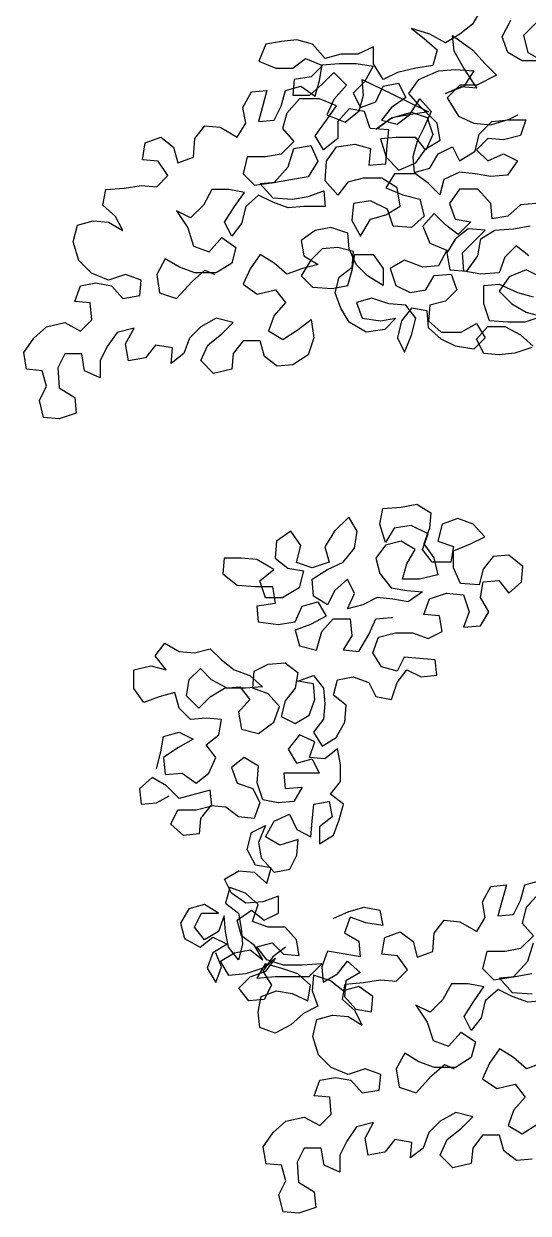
# Model space of a CAD drawing. Extents: x 3630 to 8734, y 5160 to 11966.
# Drawn here: x 3630 to 4511, y 8258 to 10336 of the extents above; entities that cross this region are included whole.
import ezdxf

# ---------------------------------------------------------------- set-up
doc = ezdxf.new("R2010")
doc.units = 0
doc.header["$LTSCALE"] = 150
doc.layers.get('0').update_dxf_attribs({"linetype": 'CONTINUOUS'})

msp = doc.modelspace()

# ---------------------------------------------------------------- linework, layer by layer
at = {"color": 0}
for points in [[(4428.4, 10360.2), (4413.6, 10335.5), (4391.4, 10318.1), (4366.7, 10303.3), (4339.5, 10318.1), (4307.4, 10327.9), (4329.6, 10310.7), (4351.9, 10290.9), (4344.5, 10263.7), (4314.9, 10258.8), (4282.7, 10251.3), (4258, 10238.9), (4240.7, 10266.1), (4240.7, 10295.8), (4213.5, 10283.4), (4183.9, 10283.3), (4156.7, 10275.9), (4134.4, 10300.6), (4107.2, 10308), (4080, 10305.5), (4052.9, 10300.5), (4040.5, 10270.9), (4070.2, 10258.5), (4099.9, 10258.6), (4122.1, 10275.9), (4151.8, 10263.5), (4132, 10243.8), (4102.3, 10238.8), (4099.9, 10211.6), (4129.6, 10211.6), (4151.8, 10231.4), (4171.5, 10251.2), (4193.8, 10229), (4171.6, 10204.3), (4159.2, 10177.1), (4191.4, 10164.7), (4216.1, 10184.5), (4223.5, 10211.7), (4221, 10238.9), (4272.9, 10214.2), (4337.2, 10182.2), (4302.6, 10177.2), (4272.9, 10172.2), (4245.8, 10152.4), (4272.9, 10172.2), (4307.5, 10182.1), (4334.7, 10172.3), (4344.6, 10142.6), (4332.3, 10115.4), (4315, 10137.7), (4280.4, 10137.6), (4253.2, 10135.1), (4263.1, 10103), (4285.4, 10080.8), (4315, 10093.2), (4332.3, 10117.9), (4357, 10132.8), (4352, 10162.4), (4322.3, 10192), (4302.5, 10214.3), (4319.8, 10239), (4354.4, 10253.9), (4384.1, 10256.3), (4416.2, 10253.9), (4398.9, 10226.7), (4366.8, 10214.3), (4394, 10226.7), (4421.2, 10224.3), (4398.9, 10258.8), (4381.6, 10288.5), (4379.1, 10315.7), (4413.7, 10291), (4435.9, 10266.3), (4455.7, 10246.5), (4421.1, 10229.2), (4391.5, 10229.2), (4369.3, 10206.9), (4389.1, 10174.8), (4416.3, 10162.5), (4445.9, 10160), (4478, 10169.9), (4492.9, 10177.4)], [(4527.3, 10340.5), (4502.6, 10315.8), (4510.1, 10286.1), (4537.3, 10271.3), (4500.2, 10271.3), (4475.5, 10286.1), (4465.6, 10313.3), (4480.4, 10342.9)], [(4524.6, 10022.5), (4497.4, 10020), (4475.2, 10000.2), (4448, 9995.3), (4445.5, 10022.5), (4423.2, 10047.2), (4391.1, 10047.1), (4373.8, 10022.4), (4383.7, 9995.2), (4410.9, 9990.3), (4388.7, 9968), (4366.5, 9985.3), (4346.7, 10005.1), (4326.9, 9982.8), (4339.3, 9953.2), (4369, 9940.8), (4354.2, 9913.6), (4327, 9911.1), (4294.8, 9923.5), (4270.1, 9908.6), (4280.1, 9879), (4304.8, 9866.6), (4332, 9871.6), (4346.8, 9896.3), (4376.4, 9898.8), (4386.3, 9871.7), (4366.6, 9851.9), (4339.4, 9844.4), (4337, 9817.3), (4359.2, 9797.5), (4393.8, 9797.5), (4421, 9812.4), (4435.8, 9787.7), (4416.1, 9767.9), (4383.9, 9772.8), (4359.2, 9785.1), (4337, 9804.9), (4334.5, 9834.5), (4307.3, 9839.5), (4290, 9817.2), (4282.6, 9787.5), (4295, 9762.8), (4307.3, 9792.5), (4314.7, 9822.2), (4297.4, 9844.4), (4267.7, 9846.8), (4238.1, 9856.7), (4210.9, 9849.3), (4220.8, 9822.1), (4252.9, 9817.2), (4280.1, 9822.1), (4260.4, 9802.4), (4228.2, 9797.4), (4198.6, 9814.7), (4183.7, 9839.4), (4173.8, 9866.5), (4181.2, 9893.7), (4203.4, 9911), (4205.9, 9938.2), (4178.7, 9945.6), (4151.5, 9943.1), (4131.7, 9923.3), (4114.5, 9896.1), (4134.3, 9876.4), (4168.9, 9873.9), (4196, 9878.9), (4203.4, 9906.1), (4208.3, 9933.3), (4240.5, 9933.3), (4257.8, 9908.6), (4257.8, 9879), (4230.6, 9896.2), (4210.8, 9916), (4198.4, 9943.2), (4196, 9970.3), (4166.3, 9980.2), (4139.1, 9975.2), (4114.4, 9957.9), (4119.4, 9930.7), (4144.1, 9915.9), (4116.9, 9908.5), (4089.8, 9898.6), (4067.5, 9918.3), (4042.8, 9933.1), (4025.5, 9908.4), (4013.2, 9881.2), (4037.9, 9863.9), (4070, 9871.4), (4087.3, 9849.1), (4067.6, 9826.9), (4057.7, 9799.7), (4082.4, 9784.9), (4109.6, 9802.2), (4131.8, 9819.5), (4136.8, 9787.4), (4127, 9757.7), (4099.8, 9740.4), (4072.6, 9737.9), (4050.3, 9755.2), (4042.9, 9782.4), (4013.3, 9782.4), (3996, 9760.1), (3993.5, 9732.9), (3961.4, 9725.5), (3939.1, 9747.7), (3951.5, 9774.9), (3976.2, 9794.7), (3995.9, 9814.5), (3966.3, 9821.9), (3939.1, 9807), (3919.3, 9787.2), (3909.5, 9760), (3887.3, 9742.7), (3889.7, 9769.9), (3860, 9774.8), (3842.8, 9752.5), (3813.1, 9747.6), (3808.1, 9777.2), (3822.9, 9804.4), (3793.3, 9797), (3776, 9772.3), (3763.7, 9747.5), (3763.7, 9717.9), (3736.5, 9730.2), (3731.6, 9759.9), (3701.9, 9759.8), (3689.6, 9735.1), (3692.1, 9700.5), (3719.3, 9683.2), (3721.8, 9656.1), (3692.1, 9646.1), (3664.9, 9648.6), (3657.5, 9678.2), (3669.8, 9703), (3662.4, 9730.1), (3635.2, 9732.6), (3630.2, 9762.2), (3647.5, 9787), (3669.7, 9806.8), (3701.8, 9814.2), (3729, 9799.4), (3748.8, 9819.2), (3746.3, 9848.8), (3719.1, 9851.3), (3729, 9878.5), (3756.2, 9883.4), (3783.3, 9878.5), (3803.1, 9856.3), (3832.8, 9861.3), (3835.2, 9888.5), (3808, 9898.3), (3778.4, 9888.4), (3748.7, 9900.7), (3726.5, 9923), (3716.5, 9955.1), (3723.9, 9984.7), (3751.1, 9992.2), (3778.3, 9989.7), (3803, 9974.9), (3790.6, 9999.6), (3768.4, 10019.4), (3773.3, 10046.6), (3805.4, 10049.1), (3835.1, 10054), (3862.3, 10051.6), (3882, 10071.4), (3864.7, 10096.1), (3837.5, 10098.5), (3842.4, 10128.2), (3869.6, 10138.1), (3891.9, 10120.8), (3899.3, 10093.6), (3926.5, 10103.5), (3928.9, 10135.7), (3946.2, 10157.9), (3973.4, 10155.5), (4003, 10138.2), (4017.8, 10162.9), (4012.9, 10190.1), (4027.7, 10217.3), (4054.9, 10219.8), (4040.1, 10165.4), (4067.3, 10167.9), (4079.6, 10192.6), (4087, 10219.8), (4114.2, 10227.3), (4138.9, 10210), (4146.3, 10237.2), (4151.2, 10264.4), (4180.9, 10266.9), (4210.5, 10266.9), (4240.2, 10262), (4225.4, 10234.8), (4205.6, 10215), (4218, 10190.3), (4245.2, 10200.2), (4257.5, 10227.4), (4284.7, 10232.4), (4297.1, 10207.7), (4272.4, 10190.3), (4255.1, 10168.1), (4282.3, 10160.7), (4304.5, 10178), (4321.8, 10205.2), (4341.6, 10183), (4329.2, 10155.8), (4316.9, 10131.1), (4309.5, 10103.9), (4312, 10076.7), (4339.2, 10084.1), (4354, 10108.9), (4378.7, 10121.3), (4391.1, 10096.6), (4418.2, 10113.9), (4425.6, 10143.5), (4447.8, 10165.8), (4477.5, 10168.3), (4507.1, 10168.3), (4497.3, 10141.1), (4467.6, 10133.7), (4440.5, 10136.1), (4420.7, 10116.3), (4440.5, 10096.6), (4467.7, 10109), (4492.4, 10096.6), (4475.1, 10071.9), (4445.5, 10069.4), (4418.3, 10074.3), (4391.1, 10076.8), (4363.9, 10064.4), (4356.5, 10037.2), (4336.7, 10057), (4314.5, 10074.2), (4277.4, 10074.2), (4262.6, 10049.5), (4292.3, 10037.2), (4321.9, 10029.8), (4329.4, 10000.1), (4307.1, 9980.3), (4275, 9982.8), (4265.1, 10012.4), (4235.4, 10027.2), (4205.8, 10022.2), (4203.3, 9992.6), (4218.2, 9965.4), (4235.5, 9995.1), (4262.6, 10002.5), (4287.3, 10017.4), (4282.4, 10049.5), (4255.2, 10066.8), (4223, 10066.7), (4195.9, 10059.3), (4178.6, 10037), (4156.3, 10061.7), (4158.8, 10096.3), (4176, 10121.1), (4208.2, 10126), (4235.4, 10118.6), (4232.9, 10089), (4262.6, 10091.5), (4265, 10123.6), (4267.5, 10150.8), (4235.3, 10153.2), (4225.4, 10182.9), (4198.2, 10187.8), (4178.5, 10165.5), (4178.5, 10135.9), (4153.8, 10116.1), (4139, 10140.8), (4158.7, 10168), (4176, 10192.7), (4146.3, 10205.1), (4111.7, 10205), (4089.5, 10180.3), (4082.1, 10153.1), (4101.9, 10130.9), (4079.7, 10108.6), (4052.5, 10103.7), (4020.4, 10103.6), (4013, 10074), (4032.8, 10054.2), (4067.4, 10059.2), (4092.1, 10086.4), (4101.9, 10118.5), (4131.6, 10123.5), (4143.9, 10096.3), (4126.7, 10069.1), (4099.5, 10064.2), (4069.8, 10059.2), (4042.7, 10056.7), (4064.9, 10032), (4099.5, 10029.6), (4126.7, 10034.5), (4153.9, 10044.4), (4156.4, 10017.3), (4119.3, 10017.2), (4092.1, 10014.7), (4064.9, 10024.6), (4040.2, 10036.9), (4018, 10017.1), (4010.6, 9987.5), (3993.3, 9965.2), (3980.9, 9989.9), (3998.2, 10017.1), (4015.5, 10041.8), (3988.3, 10046.8), (3958.6, 10046.7), (3943.8, 10019.5), (3921.6, 9997.3), (3896.9, 10009.6), (3916.7, 9980), (3926.6, 9947.9), (3953.8, 9938), (3976, 9962.7), (4000.7, 9945.4), (3993.4, 9918.3), (3966.2, 9900.9), (3929.1, 9900.9), (3901.9, 9910.8), (3877.2, 9925.6), (3862.4, 9898.4), (3867.4, 9866.2), (3897, 9856.4), (3924.2, 9886.1), (3946.4, 9905.9), (3963.7, 9898.5)], [(4512.3, 9931.1), (4490, 9948.4), (4470.3, 9928.6), (4460.4, 9901.4), (4428.3, 9898.9), (4398.7, 9903.8), (4396.2, 9935.9), (4435.7, 9975.5), (4406, 9977.9), (4383.8, 9960.6), (4369, 9935.9), (4373.9, 9906.2), (4403.6, 9903.8), (4423.3, 9931), (4428.3, 9960.7), (4453, 9975.5), (4485.1, 9978), (4514.7, 9983)], [(4532.1, 9894), (4507.4, 9906.4), (4477.7, 9894), (4460.5, 9869.3), (4482.7, 9847), (4507.5, 9832.2), (4534.6, 9824.8), (4505, 9814.9), (4475.3, 9814.9), (4443.2, 9817.3), (4433.3, 9847), (4433.3, 9879.1), (4460.5, 9881.6), (4492.6, 9866.8), (4519.8, 9859.4)], [(4517.4, 9770.5), (4487.7, 9760.6), (4460.6, 9758.1), (4433.4, 9760.5), (4421, 9785.2), (4440.8, 9807.5), (4470.4, 9807.5), (4497.6, 9792.7), (4519.9, 9772.9)], [(3862, 9034.3), (3869.4, 9064), (3874.3, 9091.2), (3901.5, 9098.6), (3926.2, 9086.3), (3899, 9071.4), (3874.3, 9054.1), (3876.8, 9024.4), (3906.5, 9026.9), (3931.2, 9009.7), (3953.4, 9027), (3965.8, 9054.2), (3948.5, 9076.4), (3970.7, 9093.7), (3975.6, 9120.9), (3948.4, 9123.3), (3921.2, 9120.8), (3901.4, 9140.6), (3894, 9167.8), (3866.8, 9160.3), (3839.7, 9150.4), (3822.3, 9175.1), (3822.3, 9207.3), (3852, 9214.7), (3879.1, 9207.3), (3859.4, 9232), (3876.6, 9254.3), (3901.4, 9239.5), (3928.5, 9237), (3955.7, 9244.4), (3975.5, 9224.7), (3997.8, 9207.4), (4025, 9197.6), (4047.2, 9177.8), (4017.6, 9175.3), (3985.4, 9175.3), (3958.2, 9190.1), (3938.5, 9209.8), (3918.7, 9190), (3913.8, 9162.9), (3936, 9140.6), (3955.8, 9160.4), (3980.5, 9175.3), (4007.7, 9177.8), (4025, 9155.5), (4005.2, 9133.3), (4010.2, 9103.6), (4039.9, 9096.2), (4067, 9116), (4076.9, 9143.2), (4057.1, 9165.5), (4029.9, 9175.3), (4032.4, 9205), (4057.1, 9217.4), (4086.7, 9219.9), (4109, 9202.6), (4104.1, 9175.4), (4086.8, 9153.1), (4079.4, 9125.9), (4104.1, 9113.6), (4128.8, 9128.5), (4138.7, 9155.6), (4136.2, 9182.8), (4109, 9187.7), (4136.2, 9197.7), (4153.5, 9175.4), (4156, 9148.2), (4153.5, 9121.1), (4136.3, 9098.8), (4151.1, 9074.1), (4175.8, 9089), (4190.6, 9116.2), (4193.1, 9145.8), (4170.8, 9163.1), (4178.2, 9190.3), (4205.4, 9195.2), (4232.6, 9185.4), (4244.9, 9160.7), (4272.1, 9155.8), (4282, 9185.4), (4299.3, 9207.7), (4324, 9195.4), (4351.2, 9197.9), (4348.7, 9225), (4294.3, 9229.9), (4282, 9205.2), (4254.8, 9212.6), (4239.9, 9237.3), (4249.8, 9264.5), (4279.4, 9271.9), (4309.1, 9271.9), (4336.3, 9262.1), (4361, 9274.5), (4356, 9301.6), (4328.8, 9304.1), (4338.7, 9331.3), (4368.3, 9341.2), (4398, 9338.8), (4407.9, 9309.1), (4398, 9281.9), (4427.7, 9284.4), (4442.5, 9309.1), (4427.6, 9333.8), (4432.6, 9361), (4459.7, 9363.5), (4477.1, 9341.3), (4499.3, 9361.1), (4501.7, 9388.3), (4477, 9408), (4449.8, 9405.5), (4432.5, 9383.3), (4425.2, 9356.1), (4393, 9358.5), (4380.6, 9385.7), (4380.6, 9415.3), (4410.3, 9427.7), (4435, 9440.1), (4415.2, 9462.3), (4388, 9472.2), (4360.8, 9462.3), (4353.4, 9432.6), (4380.6, 9422.8), (4375.7, 9395.6), (4343.6, 9395.5), (4326.2, 9417.8), (4336.1, 9445), (4306.4, 9459.8), (4276.8, 9454.8), (4262, 9430.1), (4252.1, 9462.2), (4257, 9489.4), (4289.1, 9491.9), (4316.3, 9496.8), (4341, 9482), (4338.6, 9454.8), (4328.7, 9427.7), (4346, 9403), (4353.5, 9373.3), (4321.4, 9365.9), (4291.7, 9365.8), (4299.1, 9393), (4313.9, 9417.8), (4289.2, 9432.6), (4262, 9425.1), (4244.7, 9402.9), (4252.1, 9375.7), (4271.9, 9351), (4299.1, 9346.1), (4326.3, 9343.6), (4301.6, 9326.3), (4274.4, 9331.2), (4247.2, 9333.7), (4222.5, 9321.3), (4195.4, 9313.9), (4207.7, 9341.1), (4195.3, 9365.8), (4173.1, 9346), (4160.8, 9321.2), (4136, 9336), (4133.5, 9365.7), (4160.7, 9383), (4187.9, 9395.4), (4207.6, 9420.1), (4212.5, 9449.8), (4197.7, 9474.5), (4173, 9449.8), (4155.7, 9422.6), (4163.2, 9395.4), (4133.5, 9385.5), (4106.3, 9395.3), (4113.7, 9425), (4096.4, 9449.7), (4071.7, 9432.4), (4069.3, 9402.7), (4091.5, 9385.4), (4118.7, 9380.5), (4111.3, 9350.8), (4081.7, 9333.5), (4052, 9333.5), (4042.1, 9363.1), (4066.8, 9382.9), (4037.1, 9400.2), (4009.9, 9402.7), (3980.3, 9402.6), (3977.8, 9375.4), (4002.6, 9355.7), (4034.7, 9353.2), (4064.4, 9353.3), (4069.3, 9323.6), (4037.2, 9318.7), (4039.7, 9291.5), (4074.3, 9286.6), (4104, 9291.5), (4116.3, 9318.7), (4143.5, 9326.2), (4158.3, 9301.5), (4131.1, 9286.6), (4104, 9276.7), (4111.4, 9249.5), (4141.1, 9242.1), (4150.9, 9274.3), (4170.7, 9296.5), (4200.3, 9296.6), (4202.8, 9266.9), (4188, 9242.2), (4215.2, 9239.7), (4232.5, 9269.4), (4244.8, 9296.6), (4272, 9299.1), (4274.5, 9299.1)], [(4087.2, 8723.1), (4064.9, 8705.8), (4047.7, 8681.1), (4062.5, 8656.4), (4050.2, 8631.7), (4023, 8629.2), (4005.7, 8651.4), (4025.4, 8671.2), (4052.6, 8681.1), (4069.9, 8703.3), (4047.7, 8686), (4018, 8676.1), (3988.4, 8673.6), (3973.5, 8698.3), (3998.2, 8713.2), (4025.4, 8718.1), (4047.7, 8700.9), (4032.8, 8725.6), (4010.5, 8742.8), (4003.1, 8770), (4027.8, 8787.3), (4050.1, 8770.1), (4074.8, 8782.4), (4074.7, 8812.1), (4047.6, 8802.2), (4017.9, 8799.7), (3993.2, 8817), (3980.8, 8841.7), (4005.5, 8856.5), (4032.7, 8854.1), (4054.9, 8834.3), (4062.3, 8861.5), (4035.1, 8866.4), (4020.3, 8893.6), (4027.7, 8923.2), (4052.4, 8935.6), (4040.1, 8906), (4045, 8878.8), (4067.3, 8854.1), (4094.5, 8859.1), (4106.8, 8883.8), (4109.2, 8911), (4077.1, 8901.1), (4052.4, 8915.9), (4067.2, 8943.1), (4094.4, 8955.4), (4106.8, 8928.3), (4131.5, 8915.9), (4133.9, 8943.1), (4136.4, 8972.8), (4163.5, 8977.7), (4168.5, 8950.6), (4146.3, 8933.2), (4146.3, 8903.6), (4171, 8918.4), (4180.9, 8945.6), (4188.3, 8972.8), (4166, 8990.1), (4183.3, 9012.4), (4183.3, 9042), (4178.3, 9069.2), (4156.1, 9051.9), (4128.9, 9054.3), (4138.7, 9081.5), (4111.5, 9093.8), (4091.8, 9069.1), (4106.6, 9044.4), (4133.8, 9051.8), (4146.2, 9027.1), (4084.4, 9027.1), (4086.9, 8999.9), (4116.6, 9002.4), (4101.8, 8977.7), (4074.6, 8975.2), (4047.4, 8980.1), (4037.5, 9009.8), (4039.9, 9039.4), (4015.2, 9054.2), (3993, 9036.9), (4002.9, 9009.7), (4030.1, 8999.9), (4042.5, 8975.2), (4032.6, 8948), (4005.4, 8950.4), (3983.2, 8967.7), (3956, 8970.1), (3938.7, 8947.9), (3936.2, 8920.7), (3909.1, 8918.2), (3886.8, 8937.9), (3899.1, 8962.7), (3931.3, 8962.7), (3958.4, 8970.1), (3955.9, 8997.3), (3901.6, 8982.4), (3879.3, 9004.7), (3854.6, 9019.5), (3832.4, 8999.7), (3834.9, 8972.5), (3862.1, 8975), (3884.3, 8987.4)], [(4517.9, 8352.4), (4490.7, 8349.9), (4468.5, 8367.1), (4461.1, 8394.3), (4431.4, 8394.3), (4414.1, 8372), (4411.7, 8344.9), (4379.6, 8337.4), (4357.3, 8359.6), (4369.6, 8386.8), (4394.3, 8406.6), (4414.1, 8426.4), (4384.4, 8433.8), (4357.2, 8418.9), (4337.5, 8399.2), (4327.6, 8372), (4305.4, 8354.6), (4307.8, 8381.8), (4278.2, 8386.7), (4260.9, 8364.5), (4231.3, 8359.5), (4226.3, 8389.2), (4241.1, 8416.4), (4211.4, 8408.9), (4194.2, 8384.2), (4181.8, 8359.5), (4181.9, 8329.8), (4154.7, 8342.1), (4149.7, 8371.8), (4120, 8371.8), (4107.7, 8347), (4110.2, 8312.5), (4137.4, 8295.2), (4139.9, 8268), (4110.3, 8258.1), (4083.1, 8260.5), (4075.6, 8290.2), (4088, 8314.9), (4080.5, 8342.1), (4053.3, 8344.5), (4048.4, 8374.2), (4065.7, 8398.9), (4087.9, 8418.7), (4120, 8426.1), (4147.2, 8411.3), (4166.9, 8431.1), (4164.4, 8460.8), (4137.3, 8463.2), (4147.1, 8490.4), (4174.3, 8495.4), (4201.5, 8490.5), (4221.3, 8468.2), (4250.9, 8473.2), (4253.4, 8500.4), (4226.2, 8510.3), (4196.5, 8500.3), (4166.9, 8512.7), (4144.6, 8534.9), (4134.7, 8567), (4142.1, 8596.7), (4169.3, 8604.1), (4196.4, 8601.7), (4221.2, 8586.9), (4208.8, 8611.6), (4186.5, 8631.3), (4191.4, 8658.5), (4223.6, 8661), (4253.2, 8666), (4280.4, 8663.5), (4300.2, 8683.3), (4282.8, 8708), (4255.7, 8710.5), (4260.6, 8740.1), (4287.7, 8750), (4310, 8732.7), (4317.4, 8705.6), (4344.6, 8715.5), (4347.1, 8747.6), (4364.3, 8769.9), (4391.5, 8767.4), (4421.2, 8750.1), (4436, 8774.9), (4431, 8802), (4445.8, 8829.2), (4473, 8831.7), (4458.2, 8777.4), (4485.4, 8779.9), (4497.7, 8804.6), (4505.1, 8831.8), (4532.3, 8839.2)], [(4170.4, 8772.8), (4197.6, 8785.2), (4224.8, 8792.6), (4252, 8787.7), (4256.9, 8760.5), (4227.3, 8765.4), (4200.1, 8775.3), (4190.2, 8748.1), (4215, 8733.3), (4217.5, 8706.1), (4187.8, 8711), (4160.6, 8716), (4150.8, 8688.8), (4153.2, 8661.6), (4177.9, 8676.4), (4195.2, 8698.7), (4217.5, 8678.9), (4192.8, 8664.1), (4190.3, 8636.9), (4210.1, 8614.7), (4237.3, 8609.8), (4239.8, 8636.9), (4215, 8654.2), (4187.9, 8646.8), (4165.6, 8664.1), (4135.9, 8673.9), (4133.5, 8646.7), (4143.4, 8619.6), (4118.7, 8607.2), (4096.5, 8587.4), (4069.3, 8572.5), (4042.1, 8582.4), (4039.6, 8609.6), (4044.5, 8636.8), (4071.7, 8646.7), (4098.9, 8641.8), (4126.1, 8629.4), (4131, 8656.6), (4108.8, 8676.4), (4079.1, 8686.2), (4051.9, 8693.6), (4037.1, 8668.9), (4069.2, 8671.4), (4128.5, 8671.4), (4150.7, 8693.7), (4116.2, 8691.2), (4084, 8691.2), (4054.4, 8701), (4037, 8723.3), (4064.2, 8730.7), (4084, 8710.9), (4111.2, 8708.5), (4106.2, 8735.7), (4086.4, 8757.9), (4056.8, 8757.9), (4029.6, 8767.7), (4039.4, 8797.4), (4017.2, 8817.1), (3990, 8827), (3982.6, 8799.8), (4004.9, 8782.5), (4009.8, 8755.4), (4012.3, 8728.2), (4004.9, 8701), (3987.6, 8723.2), (3982.7, 8750.4), (3980.2, 8777.6), (3970.3, 8750.4), (3945.6, 8735.5), (3928.3, 8757.8), (3940.6, 8782.5), (3970.3, 8782.5), (3945.5, 8797.3), (3918.4, 8789.9), (3903.6, 8765.1), (3911, 8738), (3938.2, 8723.2), (3960.4, 8740.5), (3985.1, 8728.1), (3960.4, 8713.3), (3950.6, 8686.1), (3965.4, 8661.4), (3975.3, 8688.6), (3965.4, 8713.3)], [(4529.9, 8817), (4507.6, 8792.2), (4500.3, 8765), (4520, 8742.8), (4497.8, 8720.6), (4470.6, 8715.6), (4438.5, 8715.6), (4431.1, 8685.9), (4450.9, 8666.1), (4485.5, 8671.1), (4510.2, 8698.3), (4520.1, 8730.5)], [(4517.6, 8676.1), (4488, 8671.1), (4460.8, 8668.6), (4483.1, 8643.9), (4517.7, 8641.5)], [(4537.4, 8629.2), (4510.3, 8626.7), (4483.1, 8636.5), (4458.4, 8648.9), (4436.1, 8629.1), (4428.7, 8599.4), (4411.5, 8577.1), (4399.1, 8601.8), (4416.4, 8629), (4433.6, 8653.8), (4406.4, 8658.7), (4376.8, 8658.7), (4362, 8631.5), (4339.8, 8609.2), (4315, 8621.5), (4334.8, 8591.9), (4344.8, 8559.8), (4371.9, 8549.9), (4394.2, 8574.7), (4418.9, 8557.4), (4411.5, 8530.2), (4384.3, 8512.9), (4347.3, 8512.8), (4320.1, 8522.7), (4295.4, 8537.5), (4280.5, 8510.3), (4285.5, 8478.2), (4315.2, 8468.3), (4342.3, 8498), (4364.6, 8517.8), (4381.9, 8510.4)], [(4535.1, 8520.4), (4507.9, 8510.5), (4485.6, 8530.3), (4460.9, 8545.1), (4443.6, 8520.3), (4431.3, 8493.1), (4456, 8475.9), (4488.2, 8483.3), (4505.5, 8461.1), (4485.7, 8438.8), (4475.9, 8411.6), (4500.6, 8396.8), (4527.8, 8414.2)]]:
    msp.add_lwpolyline(points, dxfattribs=at)

doc.saveas('drawing.dxf')
